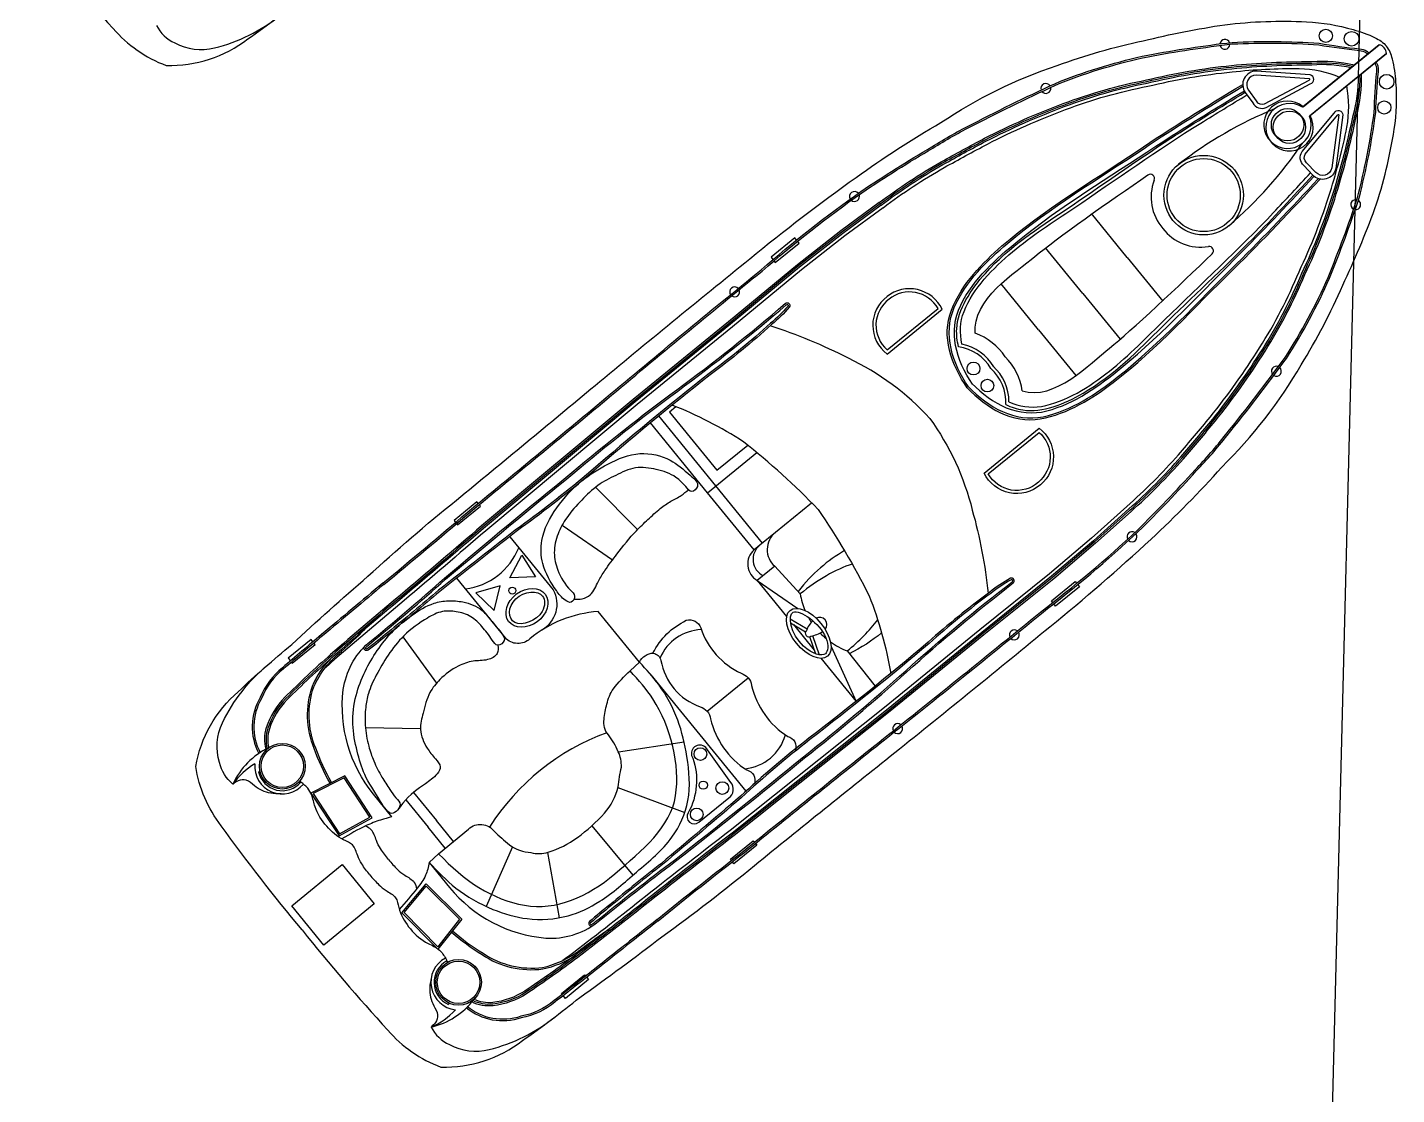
# Model space of a CAD drawing. Header units: metres. Extents: x 266585 to 279238, y 2117616 to 2127268.
# Drawn here: x 267115.1 to 267180.4, y 2124782.3 to 2124833.1 of the extents above; entities that cross this region are included whole.
import ezdxf

# ---------------------------------------------------------------- set-up
doc = ezdxf.new("R2010")
doc.units = ezdxf.units.M
doc.layers.add('village', color=3, linetype='Continuous')

msp = doc.modelspace()

# ---------------------------------------------------------------- linework, layer by layer
at = {"color": 30, "true_color": 0xf26722}
for p, q in [((267167.534, 2124822.181), (267165.833, 2124824.268)), ((267165.421, 2124820.458), (267163.644, 2124822.636)), ((267167.534, 2124822.181), (267169.236, 2124820.094)), ((267163.307, 2124818.734), (267161.526, 2124820.919)), ((267165.421, 2124820.458), (267167.197, 2124818.279)), ((267163.307, 2124818.734), (267165.088, 2124816.55)), ((267147.527, 2124810.955), (267144.806, 2124814.293)), ((267147.926, 2124811.281), (267145.204, 2124814.62)), ((267142.182, 2124811.217), (267144.191, 2124809.208)), ((267140.595, 2124809.411), (267143, 2124807.755)), ((267150.728, 2124807.452), (267149.899, 2124806.777)), ((267149.899, 2124806.777), (267151.298, 2124805.061)), ((267149.899, 2124806.777), (267151.825, 2124805.444)), ((267152.283, 2124804.449), (267151.471, 2124804.936)), ((267152.204, 2124804.318), (267151.488, 2124804.747)), ((267151.618, 2124804.669), (267152.608, 2124803.455)), ((267133.001, 2124804.086), (267134.603, 2124801.874)), ((267152.382, 2124804.1), (267152.668, 2124803.282)), ((267152.527, 2124804.151), (267152.847, 2124803.235)), ((267153.413, 2124803.633), (267154.605, 2124801.005)), ((267152.928, 2124803.063), (267154.605, 2124801.005)), ((267144.82, 2124802.282), (267149.354, 2124796.721)), ((267147.506, 2124800.54), (267149.461, 2124802.134)), ((267131.218, 2124799.758), (267133.844, 2124799.71)), ((267143.275, 2124798.604), (267146.407, 2124799.088)), ((267126.193, 2124797.675), (267126.118, 2124797.657)), ((267133.517, 2124796.671), (267134.607, 2124795.334)), ((267143.257, 2124796.908), (267146.439, 2124795.71)), ((267133.139, 2124796.313), (267134.205, 2124795.006)), ((267135.42, 2124794.336), (267134.607, 2124795.334)), ((267135.02, 2124794.006), (267134.205, 2124795.006)), ((267142.017, 2124795.081), (267143.968, 2124792.721)), ((267138.223, 2124794.078), (267136.971, 2124791.235)), ((267139.892, 2124793.808), (267140.451, 2124790.693)), ((267135.205, 2124786.622), (267135.173, 2124786.552))]:
    msp.add_line(p, q, dxfattribs=at)
for points in [[(267115.105, 2124837.87, 0.01736), (267119.192, 2124833.095, 0.12634), (267121.721, 2124831.334, 0.172899), (267125.62, 2124832.596, 0.013884), (267128.343, 2124834.649, 0.008973), (267132.256, 2124837.546, 0.01509), (267136.666, 2124840.946, -0.002245), (267143.356, 2124846.326, 0.003342), (267150.753, 2124852.333, 0.016984), (267155.575, 2124856.51, 0.024546), (267158.949, 2124859.946, 0.067942), (267162.735, 2124864.826, 0.033948), (267164.711, 2124868.612, 0.022001), (267166.247, 2124872.268, 0.042872), (267167.165, 2124876.051, 0.059514), (267167.249, 2124878.3, 0.046364), (267167.079, 2124879.401, 0.104882), (267166.802, 2124880.02, 0.104882)], [(267121.259, 2124833.241, 0.164393), (267122.131, 2124832.407, 0.188684), (267124.022, 2124832.168, 0.10758), (267127.156, 2124833.719)], [(267128.198, 2124790.109, -0.01736), (267124.344, 2124795.074, -0.12634), (267123.128, 2124797.906, -0.172899), (267125.15, 2124801.471, -0.013884), (267127.709, 2124803.724, -0.008973), (267131.335, 2124806.974, -0.01509), (267135.553, 2124810.609, 0.002245), (267142.169, 2124816.078, -0.003342), (267149.543, 2124822.114, -0.016984), (267154.605, 2124825.997, -0.024546), (267158.651, 2124828.609, -0.067942), (267164.193, 2124831.336, -0.033948), (267168.299, 2124832.509, -0.022001), (267172.19, 2124833.277, -0.042872), (267176.08, 2124833.414, -0.059514), (267178.3, 2124833.044, -0.046364), (267179.345, 2124832.656, -0.104882), (267179.895, 2124832.259, -0.104882)], [(267132.042, 2124806.647, 0.006425), (267136.067, 2124810.019, 0.002217), (267142.671, 2124815.477, -0.003368), (267150.078, 2124821.589, -0.024633), (267154.833, 2124825.327, -0.015037), (267158.223, 2124827.454, -0.025439), (267160.167, 2124828.55, -0.013843), (267164.345, 2124830.58, -0.040266), (267168.512, 2124831.828, -0.016729), (267172.535, 2124832.434, -0.029739), (267176.68, 2124832.394, 0.01525), (267178.611, 2124832.124, -0.132389), (267178.948, 2124832.011, -0.028442), (267179.067, 2124831.931, -0.028442)], [(267128.198, 2124790.109, 0.01736), (267132.286, 2124785.334, 0.12634), (267134.814, 2124783.573, 0.172899), (267138.713, 2124784.835, 0.013884), (267141.436, 2124786.888, 0.008973), (267145.35, 2124789.785, 0.01509), (267149.76, 2124793.185, -0.002245), (267156.449, 2124798.565, 0.003342), (267163.846, 2124804.572, 0.016984), (267168.669, 2124808.749, 0.024546), (267172.042, 2124812.185, 0.067942), (267175.829, 2124817.065, 0.033948), (267177.805, 2124820.851, 0.022001), (267179.341, 2124824.507, 0.042872), (267180.258, 2124828.289, 0.059514), (267180.342, 2124830.539, 0.046364), (267180.173, 2124831.64, 0.104882), (267179.895, 2124832.259, 0.104882)], [(267132.091, 2124806.587, 0.006424), (267136.117, 2124809.96, 0.002217), (267142.72, 2124815.419, -0.003368), (267150.127, 2124821.53, -0.024633), (267154.877, 2124825.264, -0.015038), (267158.263, 2124827.388, -0.025461), (267160.202, 2124828.482, -0.013839), (267164.374, 2124830.509, -0.040238), (267168.527, 2124831.752, -0.016715), (267172.541, 2124832.358, -0.029693), (267176.671, 2124832.317, 0.015234), (267178.605, 2124832.047, -0.134036), (267178.908, 2124831.945, -0.024879), (267179.006, 2124831.881, -0.024879)], [(267145.123, 2124790.603, -0.006424), (267149.237, 2124793.868, -0.002217), (267155.914, 2124799.237, 0.003368), (267163.391, 2124805.262, 0.024633), (267168.006, 2124809.162, 0.015038), (267170.768, 2124812.051, 0.025461), (267172.229, 2124813.73, 0.013839), (267175.055, 2124817.409, 0.040238), (267177.11, 2124821.227, 0.016715), (267178.511, 2124825.036, 0.029693), (267179.303, 2124829.09, -0.015234), (267179.428, 2124831.038, 0.134036), (267179.389, 2124831.355, 0.024879), (267179.346, 2124831.465, 0.024879)], [(267145.171, 2124790.544, -0.006425), (267149.285, 2124793.808, -0.002217), (267155.961, 2124799.177, 0.003368), (267163.439, 2124805.201, 0.024633), (267168.059, 2124809.107, 0.015037), (267170.824, 2124811.999, 0.025439), (267172.289, 2124813.682, 0.013843), (267175.119, 2124817.365, 0.040266), (267177.18, 2124821.197, 0.016729), (267178.584, 2124825.014, 0.029739), (267179.379, 2124829.083, -0.01525), (267179.504, 2124831.029, 0.132389), (267179.461, 2124831.382, 0.028442), (267179.407, 2124831.515, 0.028442)], [(267155.708, 2124824.794, -0.031596), (267158.662, 2124826.736, -0.004928), (267160.729, 2124827.86, -0.02844), (267164.478, 2124829.516, -0.042875), (267168.445, 2124830.64, -0.035347), (267172.503, 2124831.333, -0.024093), (267176.322, 2124831.52, -0.079837), (267178.363, 2124831.357)], [(267155.754, 2124824.733, -0.031592), (267158.699, 2124826.669, -0.004926), (267160.765, 2124827.792, -0.028436), (267164.505, 2124829.444, -0.042895), (267168.462, 2124830.565, -0.035363), (267172.51, 2124831.257, -0.024111), (267176.325, 2124831.443, -0.077658), (267178.288, 2124831.296, -0.077658)], [(267155.8, 2124824.672, -0.031588), (267158.737, 2124826.603, -0.004924), (267160.8, 2124827.724, -0.028433), (267164.532, 2124829.372, -0.042917), (267168.478, 2124830.49, -0.035379), (267172.518, 2124831.18, -0.02413), (267176.328, 2124831.367, -0.075408), (267178.213, 2124831.234, -0.075408)], [(267155.893, 2124824.549, -0.031581), (267158.812, 2124826.469, -0.00492), (267160.871, 2124827.588, -0.028426), (267164.586, 2124829.229, -0.042959), (267168.511, 2124830.34, -0.035411), (267172.533, 2124831.028, -0.028829), (267175.731, 2124831.186, -0.092336), (267177.654, 2124830.779, -0.080328)], [(267167.611, 2124810.186, 0.031588), (267170.094, 2124812.674, 0.004924), (267171.608, 2124814.469, 0.028433), (267173.974, 2124817.793, 0.042917), (267175.863, 2124821.433, 0.035379), (267177.353, 2124825.25, 0.02413), (267178.302, 2124828.945, 0.075408), (267178.552, 2124830.818, 0.075408)], [(267167.662, 2124810.128, 0.031592), (267170.152, 2124812.623, 0.004926), (267171.667, 2124814.42, 0.028436), (267174.039, 2124817.752, 0.042895), (267175.933, 2124821.402, 0.035363), (267177.426, 2124825.228, 0.024111), (267178.377, 2124828.927, 0.077658), (267178.628, 2124830.879, 0.077658)], [(267167.713, 2124810.071, 0.031596), (267170.21, 2124812.573, 0.004928), (267171.727, 2124814.372, 0.02844), (267174.103, 2124817.711, 0.042875), (267176.003, 2124821.37, 0.035347), (267177.499, 2124825.205, 0.024093), (267178.451, 2124828.908, 0.079837), (267178.703, 2124830.94)], [(267173.16, 2124830.051), (267173.515, 2124829.546, 0.382221), (267174.153, 2124829.329), (267176.26, 2124830.453, 0.786544), (267176.255, 2124830.881), (267173.681, 2124831.063, 0.616464), (267173.16, 2124830.051, 3.844907)], [(267167.51, 2124810.301, 0.031581), (267169.978, 2124812.774, 0.00492), (267171.489, 2124814.566, 0.028426), (267173.844, 2124817.875, 0.042959), (267175.723, 2124821.495, 0.035411), (267177.206, 2124825.296, 0.028829), (267178.005, 2124828.397, 0.092336), (267177.994, 2124830.362, 0.080328)], [(267176.376, 2124826.107), (267175.952, 2124826.556, -0.382221), (267175.868, 2124827.225), (267177.394, 2124829.062, -0.786544), (267177.812, 2124828.971), (267177.472, 2124826.413, -0.616464), (267176.376, 2124826.107, -3.844907)], [(267155.708, 2124824.794), (267153.885, 2124823.447), (267151.818, 2124821.832), (267148.525, 2124819.112), (267143.978, 2124815.405), (267136.755, 2124809.376, -0.002601), (267132.867, 2124806.061, 0.004411), (267129.559, 2124803.245, 0.013009), (267127.373, 2124801.204, 0.113396), (267126.495, 2124799.756, 0.146005), (267126.466, 2124798.724, 1.595219)], [(267155.754, 2124824.733), (267153.931, 2124823.386), (267151.866, 2124821.772), (267148.573, 2124819.052), (267144.027, 2124815.345), (267136.805, 2124809.317, -0.002601), (267132.916, 2124806.002, 0.004411), (267129.609, 2124803.188, 0.013003), (267127.427, 2124801.15, 0.113337), (267126.568, 2124799.732, 0.144821), (267126.537, 2124798.761, 0.138987)], [(267155.799, 2124824.671), (267153.978, 2124823.325), (267151.914, 2124821.712), (267148.622, 2124818.993), (267144.076, 2124815.286), (267136.854, 2124809.259, -0.002601), (267132.965, 2124805.944, 0.00441), (267129.66, 2124803.13, 0.012997), (267127.482, 2124801.095, 0.113276), (267126.641, 2124799.708, 0.142458), (267126.608, 2124798.795, 0.142458)], [(267155.891, 2124824.548), (267154.07, 2124823.202), (267152.01, 2124821.592), (267148.719, 2124818.874), (267144.173, 2124815.168), (267136.954, 2124809.142, -0.002601), (267133.064, 2124805.826, 0.00441), (267129.761, 2124803.015, 0.002867), (267129.273, 2124802.577, 0.002867)], [(267156.09, 2124817.574), (267158.707, 2124819.708, 0.483063), (267156.083, 2124820.31, 0.50024), (267156.09, 2124817.574, 0.418424)], [(267132.481, 2124795.502), (267131.602, 2124796.581, -0.202722), (267130.163, 2124801.57, -0.178768), (267131.357, 2124803.793, 0.010028), (267134.992, 2124806.888, -0.005356), (267141.056, 2124811.917, -0.016605), (267146.057, 2124815.867, 0.018921), (267151.231, 2124819.982, -0.925873), (267151.423, 2124819.808, -0.041202), (267150.583, 2124818.979, -0.024461), (267147.649, 2124816.578, 0.012888), (267142.017, 2124811.93, -0.019359), (267138.652, 2124809.294, 0.002375), (267134.758, 2124806.247, -0.006386), (267132.335, 2124804.238, -0.013656), (267131.348, 2124803.453, -0.862706), (267131.176, 2124803.622, 0.648089)], [(267131.236, 2124803.573, -0.016488), (267131.406, 2124803.734, 0.010023), (267135.042, 2124806.83, -0.005356), (267141.105, 2124811.858, -0.016607), (267146.103, 2124815.805, 0.018921), (267151.281, 2124819.924, 0.01143), (267151.284, 2124819.926, -0.913283), (267151.363, 2124819.856, -0.041174), (267150.532, 2124819.037, -0.024478), (267147.603, 2124816.639, 0.012889), (267141.967, 2124811.989, -0.019362), (267138.606, 2124809.356, 0.002377), (267134.709, 2124806.306, -0.006391), (267132.286, 2124804.298, -0.013664), (267131.302, 2124803.515, 0.000701), (267131.301, 2124803.515, -0.819976), (267131.236, 2124803.573, -0.819976)], [(267158.119, 2124814.505, 0.096403), (267154.246, 2124817.37, 0.040538), (267150.512, 2124818.915, 1.92312)], [(267152.798, 2124810.166, 0.033687), (267149.249, 2124813.377, 0.051879), (267145.835, 2124815.134, 1.92312)], [(267158.119, 2124814.505, -0.096403), (267160.146, 2124810.133, -0.040538), (267160.907, 2124806.165, -1.92312)], [(267160.717, 2124811.899), (267163.334, 2124814.033, -0.483063), (267163.396, 2124811.341, -0.50024), (267160.717, 2124811.899, -0.418424)], [(267167.508, 2124810.299), (267165.824, 2124808.787), (267163.832, 2124807.094), (267160.507, 2124804.418), (267155.961, 2124800.711), (267148.604, 2124794.852, 0.002601), (267144.573, 2124791.71, -0.00441), (267141.154, 2124789.041, -0.002867), (267140.627, 2124788.651, -0.002867)], [(267152.479, 2124810.465), (267150.76, 2124809.063, 0.462925), (267150.728, 2124807.452), (267151.943, 2124806.134)], [(267167.713, 2124810.071), (267166.026, 2124808.556), (267164.027, 2124806.857), (267160.7, 2124804.179), (267156.153, 2124800.472), (267148.794, 2124794.611, 0.002601), (267144.764, 2124791.47, -0.004411), (267141.34, 2124788.796, -0.013009), (267138.899, 2124787.067, -0.113396), (267137.305, 2124786.498, -0.146005), (267136.288, 2124786.678, -1.595219)], [(267167.662, 2124810.128), (267165.975, 2124808.614), (267163.978, 2124806.916), (267160.652, 2124804.239), (267156.105, 2124800.532), (267148.746, 2124794.671, 0.002601), (267144.716, 2124791.53, -0.004411), (267141.293, 2124788.857, -0.013003), (267138.857, 2124787.131, -0.113337), (267137.296, 2124786.574, -0.144821), (267136.338, 2124786.74, -0.138987)], [(267167.61, 2124810.185), (267165.925, 2124808.672), (267163.93, 2124806.976), (267160.603, 2124804.298), (267156.057, 2124800.592), (267148.699, 2124794.732, 0.002601), (267144.669, 2124791.59, -0.00441), (267141.247, 2124788.919, -0.012997), (267138.815, 2124787.195, -0.113276), (267137.287, 2124786.651, -0.142458), (267136.386, 2124786.802, -0.142458)], [(267152.798, 2124810.166, -0.033687), (267155.229, 2124806.043, -0.051879), (267156.263, 2124802.346, -1.92312)], [(267150.76, 2124809.063), (267150.014, 2124808.455, 0.545737), (267150.178, 2124807.004, 0.282905)], [(267138.099, 2124808.864), (267140.164, 2124806.332, -0.406088), (267139.631, 2124804.411)], [(267150.014, 2124808.455), (267149.745, 2124808.235, 0.516839), (267149.899, 2124806.777, 0.282905)], [(267132.042, 2124806.647, -0.002942), (267129.119, 2124804.192, 0.002013), (267127.268, 2124802.616, 0.130442), (267126.2, 2124801.188, 0.261246), (267126.139, 2124798.525, 0.209197)], [(267132.092, 2124806.588, -0.002941), (267129.169, 2124804.133, 0.002014), (267127.316, 2124802.557, 0.130992), (267126.269, 2124801.154, 0.261832), (267126.207, 2124798.561, 0.261832)], [(267134.259, 2124793.321), (267135.223, 2124792.139, 0.202722), (267139.821, 2124789.725, 0.178768), (267142.238, 2124790.447, -0.010028), (267146.002, 2124793.385, 0.005356), (267152.148, 2124798.312, 0.016605), (267157.024, 2124802.415, -0.018921), (267162.097, 2124806.655, 0.925873), (267161.965, 2124806.878, 0.041202), (267160.984, 2124806.222, 0.024461), (267158.042, 2124803.831, -0.012888), (267152.355, 2124799.25, 0.019359), (267149.095, 2124796.486, -0.002375), (267145.326, 2124793.285, 0.006386), (267142.871, 2124791.316, 0.013656), (267141.903, 2124790.507, 0.862706), (267142.034, 2124790.305, -0.648089)], [(267144.289, 2124802.877), (267142.32, 2124805.292, 0.158322), (267139.053, 2124803.989, -0.417676), (267137.89, 2124804.038), (267135.568, 2124806.886)], [(267141.998, 2124790.373, 0.016488), (267142.191, 2124790.508, -0.010023), (267145.955, 2124793.446, 0.005356), (267152.1, 2124798.372, 0.016607), (267156.973, 2124802.472, -0.018921), (267162.05, 2124806.716, -0.01143), (267162.053, 2124806.718, 0.913283), (267162.001, 2124806.809, 0.041174), (267161.031, 2124806.161, 0.024478), (267158.093, 2124803.774, -0.012889), (267152.402, 2124799.19, 0.019362), (267149.146, 2124796.428, -0.002377), (267145.375, 2124793.225, 0.006391), (267142.919, 2124791.256, 0.013664), (267141.954, 2124790.449, -0.000701), (267141.954, 2124790.449, 0.819976), (267141.998, 2124790.373, 0.819976)], [(267129.608, 2124797.143, -0.043334), (267128.847, 2124798.785, -0.18333), (267128.761, 2124801.7, -0.123985), (267130.08, 2124803.398, 0.015377), (267131.186, 2124804.442)], [(267144.926, 2124803.311, -0.164009), (267146.514, 2124804.876, -0.407559), (267147.2, 2124804.51, 0.20466), (267149.127, 2124802.351, -0.28657), (267149.63, 2124801.773, 0.198759), (267151.356, 2124799.332, -0.45148), (267151.713, 2124798.677, -1.463971)], [(267129.539, 2124797.108, -0.043195), (267128.776, 2124798.757, -0.183415), (267128.689, 2124801.728, -0.094511), (267129.639, 2124803.112)], [(267144.289, 2124802.877, -0.291269), (267144.942, 2124803.311, -0.299867), (267145.307, 2124802.966, 0.273478), (267147.172, 2124800.757, -0.28657), (267147.675, 2124800.179, 0.198759), (267149.401, 2124797.738, -0.45148), (267149.758, 2124797.083, -1.463971)], [(267124.904, 2124797.069, -0.164393), (267124.263, 2124798.091, -0.188684), (267124.409, 2124799.992, -0.10758), (267126.559, 2124802.749)], [(267134.259, 2124793.321), (267134.704, 2124793.745), (267136.132, 2124794.923, -0.448043), (267137.364, 2124794.808, 0.025561), (267138.081, 2124794.177, 0.15676), (267139.111, 2124793.803, 0.144288), (267139.931, 2124793.82, 0.079427), (267141.32, 2124794.517, 0.054179), (267142.616, 2124795.683, 0.127294), (267143.263, 2124796.935, -0.025195), (267143.422, 2124797.879, 0.112656), (267143.272, 2124798.611, 0.061652), (267142.798, 2124799.416, -0.222278), (267142.594, 2124800.155, -0.049109), (267142.728, 2124800.88, -0.09997), (267143.04, 2124801.606, -0.045992), (267143.836, 2124802.463), (267144.289, 2124802.877)], [(267135.372, 2124790.073, 0.043334), (267136.827, 2124788.998, 0.18333), (267139.666, 2124788.326, 0.123985), (267141.594, 2124789.277, -0.015377), (267142.839, 2124790.15)], [(267145.171, 2124790.544, 0.002942), (267142.178, 2124788.175, -0.002013), (267140.262, 2124786.679, -0.130442), (267138.648, 2124785.921, -0.261246), (267136.027, 2124786.397, -0.209197)], [(267145.124, 2124790.604, 0.002941), (267142.131, 2124788.235, -0.002014), (267140.214, 2124786.739, -0.130992), (267138.628, 2124785.995, -0.261832), (267136.076, 2124786.456, -0.261832)], [(267135.324, 2124790.013, 0.043195), (267136.786, 2124788.933, 0.183415), (267139.679, 2124788.25, 0.094511), (267141.225, 2124788.902)], [(267134.353, 2124785.48, 0.164393), (267135.225, 2124784.646, 0.188684), (267137.116, 2124784.407, 0.10758), (267140.249, 2124785.958)]]:
    msp.add_lwpolyline(points, format="xyb", dxfattribs=at)
for points in [[(267179.55, 2124832.324), (267175.886, 2124829.337)], [(267175.914, 2124829.36), (267179.55, 2124832.324)], [(267179.889, 2124831.908), (267176.226, 2124828.921)], [(267176.254, 2124828.944), (267179.889, 2124831.908)], [(267151.772, 2124823.009), (267151.688, 2124823.112), (267150.555, 2124822.187), (267150.645, 2124822.076)], [(267150.694, 2124822.017), (267150.758, 2124821.938), (267151.891, 2124822.863), (267151.821, 2124822.949)], [(267146.021, 2124815.061), (267145.712, 2124814.808), (267147.977, 2124812.03), (267149.442, 2124813.224)], [(267149.745, 2124808.235), (267147.527, 2124810.955), (267149.877, 2124812.871)], [(267150.144, 2124808.561), (267147.926, 2124811.281)], [(267136.588, 2124810.446), (267136.526, 2124810.523), (267135.442, 2124809.639), (267135.517, 2124809.547)], [(267135.565, 2124809.488), (267135.614, 2124809.427), (267136.698, 2124810.311), (267136.637, 2124810.386)], [(267163.982, 2124805.719), (267163.918, 2124805.797), (267165.052, 2124806.721), (267165.123, 2124806.635)], [(267165.171, 2124806.575), (267165.255, 2124806.472), (267164.121, 2124805.548), (267164.031, 2124805.659)], [(267128.719, 2124803.853), (267128.631, 2124803.96), (267127.535, 2124803.066), (267127.641, 2124802.936)], [(267127.69, 2124802.877), (267127.723, 2124802.836), (267128.819, 2124803.73), (267128.767, 2124803.794)], [(267154.19, 2124803.418), (267155.522, 2124801.741)], [(267148.663, 2124793.423), (267148.614, 2124793.483), (267149.698, 2124794.367), (267149.76, 2124794.292)], [(267149.808, 2124794.232), (267149.871, 2124794.155), (267148.787, 2124793.271), (267148.712, 2124793.363)], [(267140.602, 2124787.04), (267140.569, 2124787.08), (267141.665, 2124787.974), (267141.717, 2124787.911)], [(267141.766, 2124787.851), (267141.853, 2124787.744), (267140.757, 2124786.85), (267140.651, 2124786.98)]]:
    msp.add_lwpolyline(points, dxfattribs=at)
for points in [[(267173.316, 2124830.163), (267173.678, 2124829.647, 0.383069), (267174.071, 2124829.502), (267176.2, 2124830.638, 0.853636), (267176.219, 2124830.691), (267173.674, 2124830.872, 0.613527)], [(267176.517, 2124826.237), (267176.084, 2124826.696, -0.383069), (267176.022, 2124827.11), (267177.563, 2124828.966, -0.853636), (267177.619, 2124828.975), (267177.283, 2124826.445, -0.613527)], [(267156.09, 2124817.771), (267158.513, 2124819.748, 0.460147), (267156.177, 2124820.189, 0.47706)], [(267160.91, 2124811.859), (267163.334, 2124813.835, -0.460147), (267163.296, 2124811.458, -0.47706)], [(267147.438, 2124798.81, 0.917705), (267146.828, 2124798.3, -0.209704), (267146.609, 2124795.699, 0.850912), (267147.114, 2124795.243), (267148.541, 2124796.407, 0.435659), (267148.637, 2124797.147)]]:
    msp.add_lwpolyline(points, format="xyb", close=True, dxfattribs=at)
for points in [[(267138.104, 2124806.903), (267138.677, 2124807.978), (267139.322, 2124806.944)], [(267137.643, 2124806.527), (267136.475, 2124806.182), (267137.358, 2124805.343)], [(267129.962, 2124794.601), (267131.543, 2124795.462), (267130.238, 2124797.461), (267128.61, 2124796.64)], [(267129.987, 2124794.702), (267131.433, 2124795.49), (267130.211, 2124797.361), (267128.722, 2124796.61)], [(267127.705, 2124791.266), (267130.108, 2124793.225), (267131.635, 2124791.352), (267129.232, 2124789.393)], [(267132.954, 2124790.932), (267134.115, 2124792.307), (267135.81, 2124790.627), (267134.678, 2124789.197)], [(267133.058, 2124790.937), (267134.12, 2124792.194), (267135.708, 2124790.62), (267134.672, 2124789.312)]]:
    msp.add_lwpolyline(points, close=True, dxfattribs=at)
for centre, radius in [((267177.001, 2124832.744), 0.313), ((267178.229, 2124832.607), 0.349), ((267179.9, 2124830.558), 0.349), ((267175.173, 2124828.505), 0.771), ((267179.787, 2124829.327), 0.313), ((267175.267, 2124828.39), 0.771), ((267171.177, 2124825.151), 1.896), ((267171.177, 2124825.151), 1.896), ((267171.177, 2124825.151), 1.743), ((267171.177, 2124825.151), 1.743), ((267160.204, 2124816.882), 0.305), ((267160.868, 2124816.068), 0.305), ((267138.22, 2124806.29), 0.163), ((267127.256, 2124797.918), 1.09), ((267127.256, 2124797.918), 1.013), ((267147.187, 2124798.496), 0.304), ((267147.321, 2124797.015), 0.197), ((267148.23, 2124796.876), 0.304), ((267147.013, 2124795.618), 0.304), ((267135.658, 2124787.613), 1.09), ((267135.658, 2124787.613), 1.013)]:
    msp.add_circle(centre, radius, dxfattribs=at)
for centre, radius, start, end in [((267172.189, 2124832.341), 0.237, 19.42207, 174.56412), ((267172.189, 2124832.341), 0.237, 193.20189, 0.78431), ((267179.434, 2124831.883), 0.456, 3.09901, 75.28429), ((267179.434, 2124831.883), 0.456, 3.09901, 75.28429), ((267163.652, 2124830.236), 0.237, 30.8075, 198.90317), ((267163.652, 2124830.236), 0.237, 217.53823, 12.17244), ((267182.267, 2124810.659), 20.143, 112.51903, 127.58984), ((267175.173, 2124828.505), 1.132, 49.07562, 21.52518), ((267175.267, 2124828.39), 1.132, 56.85812, 29.30767), ((267159.215, 2124838.932), 20.143, 310.79345, 325.86426), ((267168.631, 2124825.942), 0.202, 338.38625, 124.85399), ((267154.529, 2124825.085), 0.237, 40.51121, 210.91779), ((267170.95, 2124825.055), 2.281, 159.13088, 220.932), ((267154.529, 2124825.085), 0.237, 229.57669, 21.85232), ((267178.423, 2124824.695), 0.237, 77.59899, 245.18141), ((267178.423, 2124824.695), 0.237, 263.81917, 58.96122), ((267171.038, 2124824.948), 2.281, 217.4513, 279.25242), ((267171.439, 2124822.498), 0.202, 313.5293, 99.99704), ((267148.819, 2124820.535), 0.237, 44.22175, 214.32086), ((267148.819, 2124820.535), 0.237, 232.98104, 25.56157), ((267159.301, 2124815.841), 2.894, 33.46517, 70.06751), ((267159.186, 2124815.794), 2.146, 30.48011, 81.68723), ((267159.186, 2124815.794), 2.3, 30.48011, 78.22986), ((267159.596, 2124815.29), 2.146, 356.69607, 47.90319), ((267159.596, 2124815.29), 2.3, 0.15344, 47.90319), ((267159.666, 2124815.393), 2.894, 8.31579, 44.91813), ((267174.642, 2124816.757), 0.237, 66.21086, 220.84507), ((267174.642, 2124816.757), 0.237, 239.48013, 47.5758), ((267167.76, 2124808.858), 0.237, 56.53098, 208.80661), ((267167.76, 2124808.858), 0.237, 227.4655, 37.87208), ((267135.619, 2124809.481), 3.124, 276.66021, 338.54768), ((267155.439, 2124806.738), 3.548, 189.81662, 203.16764), ((267147.321, 2124802.19), 2.243, 92.39167, 156.59583), ((267153.416, 2124803.975), 1.241, 134.79417, 160.78703), ((267155.439, 2124806.738), 3.548, 209.14076, 213.38067), ((267153.416, 2124803.975), 1.241, 125.30709, 125.5764), ((267152.865, 2124804.673), 0.347, 319.99395, 118.33951), ((267152.29, 2124805.356), 1.241, 312.8069, 313.07621), ((267162.153, 2124804.18), 0.237, 52.82172, 205.40225), ((267152.349, 2124804.254), 0.166, 129.19165, 309.19165), ((267152.29, 2124805.356), 1.241, 277.59626, 305.23635), ((267155.439, 2124806.738), 3.548, 224.09414, 230.43346), ((267155.439, 2124806.738), 3.548, 234.62584, 249.38165), ((267162.153, 2124804.18), 0.237, 224.06243, 34.16154), ((267156.588, 2124799.711), 0.237, 50.41365, 206.66278), ((267146.56, 2124789.03), 11.166, 110.09117, 147.56375), ((267149.084, 2124800.027), 2.243, 275.8161, 343.96359), ((267156.588, 2124799.711), 0.237, 225.28698, 31.78945), ((267128.105, 2124795.612), 3.517, 115.18732, 155.52293), ((267127.769, 2124795.029), 3.517, 121.31703, 144.54956), ((267127.256, 2124797.918), 1.32, 174.96423, 319.86584), ((267127.256, 2124797.918), 1.167, 192.91595, 319.86584), ((267135.658, 2124787.613), 1.32, 118.51746, 263.41906), ((267135.658, 2124787.613), 1.167, 118.51746, 245.46734), ((267133.57, 2124788.909), 3.517, 282.86037, 323.19598), ((267132.931, 2124788.697), 3.517, 293.83374, 317.06627)]:
    msp.add_arc(centre, radius, start, end, dxfattribs=at)
for start_param, end_param in [(0.830012, 1.576846), (4.712389, 5.232342)]:
    msp.add_ellipse((267153.076, 2124804.784), major_axis=(3.211, 2.618), ratio=0.425319, start_param=start_param, end_param=end_param, dxfattribs=at)
for centre, major_axis, ratio in [((267138.917, 2124805.47), (0.871, 0.648), 0.758117), ((267152.349, 2124804.254), (0.891, -1.093), 0.533092)]:
    msp.add_ellipse(centre, major_axis=major_axis, ratio=ratio, dxfattribs=at)
for points, knots in [([(267159.905, 2124815.96), (267159.161, 2124817.047), (267158.654, 2124818.415), (267159.655, 2124820.923), (267160.634, 2124821.926), (267163.616, 2124824.5), (267165.823, 2124825.774), (267169.621, 2124828.347), (267171.292, 2124829.377), (267173.038, 2124830.43)], [0, 0, 0, 0, 0.0462196, 0.0462196, 0.0924392, 0.0924392, 0.1947325, 0.1947325, 0.2709084, 0.2709084, 0.2709084, 0.2709084]), ([(267159.968, 2124816.004), (267159.202, 2124817.122), (267158.736, 2124818.525), (267159.84, 2124821.054), (267160.869, 2124822.047), (267163.896, 2124824.594), (267166.104, 2124825.884), (267169.819, 2124828.378), (267171.393, 2124829.348), (267173.043, 2124830.344)], [0, 0, 0, 0, 0.0480884, 0.0480884, 0.0961768, 0.0961768, 0.1985377, 0.1985377, 0.2704106, 0.2704106, 0.2704106, 0.2704106]), ([(267160.158, 2124816.134), (267159.376, 2124817.276), (267158.982, 2124818.653), (267160.206, 2124821.152), (267161.293, 2124822.127), (267164.412, 2124824.663), (267166.663, 2124826.005), (267170.28, 2124828.392), (267171.699, 2124829.265), (267173.117, 2124830.122)], [0, 0, 0, 0, 0.0508337, 0.0508337, 0.1016674, 0.1016674, 0.2060328, 0.2060328, 0.2709084, 0.2709084, 0.2709084, 0.2709084]), ([(267159.496, 2124817.917), (267159.425, 2124818.203), (267159.27, 2124819.433), (267161.1, 2124822.182), (267164.944, 2124824.628), (267169.066, 2124827.583), (267171.968, 2124829.337), (267173.157, 2124830.056)], [0.0234044, 0.0234044, 0.0234044, 0.0234044, 0.0350942, 0.0739111, 0.138251, 0.2165713, 0.2709084, 0.2709084, 0.2709084, 0.2709084]), ([(267159.655, 2124818.045), (267159.544, 2124818.574), (267159.551, 2124819.093), (267160.178, 2124820.683), (267161.133, 2124821.669), (267162.981, 2124823.218), (267163.987, 2124823.856), (267166.988, 2124825.887), (267168.978, 2124827.303), (267171.766, 2124829.036), (267172.501, 2124829.48), (267173.236, 2124829.925)], [0.0248254, 0.0248254, 0.0248254, 0.0248254, 0.0474598, 0.0474598, 0.0949196, 0.0949196, 0.1423794, 0.1423794, 0.237299, 0.237299, 0.2709084, 0.2709084, 0.2709084, 0.2709084]), ([(267160.287, 2124818.562), (267160.124, 2124820.152), (267162.223, 2124821.472), (267164.114, 2124823.046), (267166.754, 2124824.913), (267168.52, 2124826.11)], [0.0313661, 0.0313661, 0.0313661, 0.0313661, 0.1084744, 0.1084744, 0.1920729, 0.1920729, 0.1920729, 0.1920729]), ([(267160.126, 2124816.174), (267161.087, 2124815.178), (267162.356, 2124814.514), (267165.05, 2124815.21), (267166.225, 2124816.079), (267169.337, 2124818.623), (267171.104, 2124820.558), (267174.171, 2124823.62), (267175.311, 2124824.834), (267176.437, 2124826.05)], [0, 0, 0, 0, 0.0508337, 0.0508337, 0.1016674, 0.1016674, 0.2060328, 0.2060328, 0.2709084, 0.2709084, 0.2709084, 0.2709084]), ([(267161.739, 2124815.166), (267162.005, 2124815.04), (267163.178, 2124814.639), (267166.24, 2124815.878), (267169.41, 2124819.151), (267173.134, 2124822.594), (267175.437, 2124825.083), (267176.38, 2124826.103)], [0.0234044, 0.0234044, 0.0234044, 0.0234044, 0.0350942, 0.0739111, 0.138251, 0.2165713, 0.2709084, 0.2709084, 0.2709084, 0.2709084]), ([(267161.896, 2124815.296), (267162.392, 2124815.081), (267162.902, 2124814.983), (267164.586, 2124815.277), (267165.743, 2124816.014), (267167.633, 2124817.512), (267168.46, 2124818.369), (267171.054, 2124820.9), (267172.842, 2124822.564), (267175.101, 2124824.946), (267175.684, 2124825.576), (267176.268, 2124826.207)], [0.0248254, 0.0248254, 0.0248254, 0.0248254, 0.0474598, 0.0474598, 0.0949196, 0.0949196, 0.1423794, 0.1423794, 0.237299, 0.237299, 0.2709084, 0.2709084, 0.2709084, 0.2709084]), ([(267159.905, 2124815.96), (267160.819, 2124815.013), (267162.058, 2124814.241), (267164.716, 2124814.717), (267165.895, 2124815.473), (267169.017, 2124817.876), (267170.71, 2124819.782), (267173.994, 2124822.984), (267175.339, 2124824.413), (267176.722, 2124825.911)], [0, 0, 0, 0, 0.0462196, 0.0462196, 0.0924392, 0.0924392, 0.1947325, 0.1947325, 0.2709084, 0.2709084, 0.2709084, 0.2709084]), ([(267159.96, 2124816.014), (267160.901, 2124815.038), (267162.181, 2124814.3), (267164.881, 2124814.871), (267166.061, 2124815.68), (267169.165, 2124818.132), (267170.874, 2124820.034), (267174.064, 2124823.171), (267175.332, 2124824.518), (267176.639, 2124825.934)], [0, 0, 0, 0, 0.0480884, 0.0480884, 0.0961768, 0.0961768, 0.1985377, 0.1985377, 0.2704106, 0.2704106, 0.2704106, 0.2704106]), ([(267162.53, 2124815.812), (267164.055, 2124815.331), (267165.77, 2124817.122), (267167.693, 2124818.657), (267170.053, 2124820.867), (267171.582, 2124822.355)], [0.0313661, 0.0313661, 0.0313661, 0.0313661, 0.1084744, 0.1084744, 0.1920729, 0.1920729, 0.1920729, 0.1920729]), ([(267139.665, 2124806.026), (267139.45, 2124806.316), (267138.792, 2124806.288), (267137.99, 2124805.511), (267137.992, 2124804.956), (267138.679, 2124804.59), (267139.381, 2124804.842), (267139.8, 2124805.566), (267139.795, 2124805.851), (267139.665, 2124806.026)], [0, 0, 0, 0, 1.743273, 1.743273, 3.486547, 3.486547, 5.22982, 5.22982, 6.283185, 6.283185, 6.283185, 6.283185]), ([(267153.143, 2124803.28), (267153.267, 2124803.381), (267153.311, 2124803.67), (267152.884, 2124804.756), (267151.915, 2124805.395), (267151.316, 2124805.135), (267151.485, 2124804.225), (267152.519, 2124803.249), (267152.984, 2124803.15), (267153.143, 2124803.28)], [0, 0, 0, 0, 1.031451, 1.031451, 2.992455, 2.992455, 4.95346, 4.95346, 6.283185, 6.283185, 6.283185, 6.283185]), ([(267134.704, 2124793.745), (267135.916, 2124792.473), (267137.266, 2124791.546), (267140.326, 2124791.031), (267141.802, 2124791.685), (267144.409, 2124793.893), (267145.783, 2124795.037), (267146.226, 2124797.975), (267145.781, 2124799.781), (267144.622, 2124801.594), (267144.247, 2124802.013), (267143.836, 2124802.463)], [0, 0, 0, 0, 0.0684102, 0.0684102, 0.1368204, 0.1368204, 0.2052306, 0.2052306, 0.2736407, 0.2736407, 0.2974604, 0.2974604, 0.2974604, 0.2974604]), ([(267132.319, 2124793.469), (267132.185, 2124793.638), (267131.96, 2124793.922), (267131.71, 2124794.405), (267131.593, 2124794.878), (267131.321, 2124795.017), (267131.217, 2124795.065)], [0, 0, 0, 0, 0.00840925, 0.01405459, 0.02148076, 0.02583256, 0.02583256, 0.02583256, 0.02583256]), ([(267132.319, 2124793.469), (267132.458, 2124793.303), (267132.691, 2124793.026), (267133.113, 2124792.684), (267133.553, 2124792.473), (267133.634, 2124792.18), (267133.661, 2124792.068)], [0, 0, 0, 0, 0.00840925, 0.01405459, 0.02148076, 0.02583256, 0.02583256, 0.02583256, 0.02583256])]:
    msp.add_open_spline(points, degree=3, knots=knots, dxfattribs=at)
for points in [[(267146.282, 2124811.469), (267146.486, 2124811.253), (267146.785, 2124811.015), (267147.044, 2124811.254), (267146.716, 2124811.775), (267145.745, 2124812.511), (267144.304, 2124812.824), (267142.78, 2124812.325), (267141.54, 2124811.531), (267140.339, 2124810.241), (267139.629, 2124808.686), (267139.67, 2124807.581), (267140.32, 2124806.298), (267140.746, 2124805.832), (267141.031, 2124805.74), (267141.184, 2124806.03), (267140.998, 2124806.307), (267140.393, 2124807.264), (267140.222, 2124808.101), (267140.403, 2124808.992), (267140.816, 2124809.77), (267141.529, 2124810.607), (267142.305, 2124811.31), (267143.148, 2124811.788), (267144.093, 2124812.141), (267145.085, 2124812.066), (267146.02, 2124811.689), (267146.282, 2124811.469)], [(267141.16, 2124805.885), (267141.553, 2124805.902), (267141.932, 2124806.089), (267142.324, 2124806.735), (267142.636, 2124807.254), (267143.209, 2124808.028), (267144.134, 2124809.149), (267144.682, 2124809.678), (267145.276, 2124810.203), (267145.784, 2124810.556), (267146.273, 2124810.832), (267146.615, 2124811.104)], [(267137.537, 2124803.689), (267137.496, 2124803.296), (267137.04, 2124803.001), (267136.351, 2124802.929), (267135.645, 2124802.688), (267134.77, 2124802.052), (267134.295, 2124801.433), (267133.966, 2124800.444), (267133.845, 2124799.675), (267134.165, 2124798.776), (267134.554, 2124798.268), (267134.785, 2124797.889), (267134.638, 2124797.563), (267134.077, 2124797.081), (267133.002, 2124796.153), (267132.484, 2124795.664), (267131.943, 2124796.24), (267131.183, 2124797.53), (267130.827, 2124798.631), (267130.619, 2124799.93), (267130.777, 2124801.294), (267131.202, 2124802.442), (267131.786, 2124803.434), (267132.503, 2124804.327), (267133.42, 2124805.1), (267134.488, 2124805.688), (267135.168, 2124805.804), (267135.864, 2124805.75), (267136.788, 2124805.338), (267137.196, 2124804.89), (267137.667, 2124804.309), (267137.836, 2124803.913), (267137.537, 2124803.689), (267137.266, 2124803.931), (267136.772, 2124804.576), (267136.245, 2124805.044), (267135.545, 2124805.285), (267134.888, 2124805.293), (267134.18, 2124804.985), (267133.052, 2124804.137), (267132.303, 2124803.211), (267131.737, 2124802.26), (267131.364, 2124801.389), (267131.233, 2124800.721), (267131.209, 2124799.871), (267131.377, 2124798.874), (267131.617, 2124798.168), (267132.008, 2124797.404), (267132.388, 2124796.811), (267132.673, 2124796.403), (267132.873, 2124796.083), (267132.778, 2124795.871)], [(267134.259, 2124793.321), (267135.526, 2124792.111), (267137.298, 2124791.093), (267138.929, 2124790.649), (267140.879, 2124790.79), (267142.386, 2124791.476), (267144.145, 2124792.874), (267145.832, 2124794.539), (267146.589, 2124796.279), (267146.544, 2124798.378), (267146.103, 2124800.119), (267145.198, 2124801.807), (267144.289, 2124802.877)], [(267127.198, 2124796.599), (267126.706, 2124796.629), (267125.926, 2124796.984), (267125.535, 2124797.249), (267125.16, 2124797.223), (267124.904, 2124797.069)], [(267131.427, 2124792.741), (267131.046, 2124793.262), (267130.851, 2124793.649), (267130.603, 2124794.162), (267130.174, 2124794.408), (267129.374, 2124795.054), (267128.817, 2124795.989), (267128.649, 2124796.558), (267128.467, 2124796.865), (267128.088, 2124797.214)], [(267132.481, 2124795.502), (267131.938, 2124795.351), (267131.256, 2124795.085), (267130.09, 2124794.452)], [(267134.259, 2124793.321), (267134.086, 2124792.716), (267133.688, 2124792.102), (267132.834, 2124791.087)], [(267131.427, 2124792.741), (267131.86, 2124792.263), (267132.2, 2124791.994), (267132.653, 2124791.649), (267132.807, 2124791.179), (267133.278, 2124790.265), (267134.082, 2124789.531), (267134.606, 2124789.252), (267134.87, 2124789.012), (267135.135, 2124788.57)], [(267134.354, 2124787.823), (267134.284, 2124787.334), (267134.475, 2124786.499), (267134.656, 2124786.063), (267134.554, 2124785.7), (267134.353, 2124785.48)]]:
    msp.add_spline(points, degree=3, dxfattribs=at)
for points in [[(267154.05, 2124808.202), (267153.284, 2124807.744), (267152.501, 2124807.106), (267151.846, 2124806.252)], [(267155.825, 2124804.281), (267155.374, 2124803.907), (267154.857, 2124803.562), (267154.271, 2124803.278)]]:
    msp.add_open_spline(points, degree=3, dxfattribs=at)
at = {"layer": 'village', "color": 3}
msp.add_line((267173.346, 2124622.481), (267179.293, 2124860.362), dxfattribs=at)

doc.saveas('drawing.dxf')
